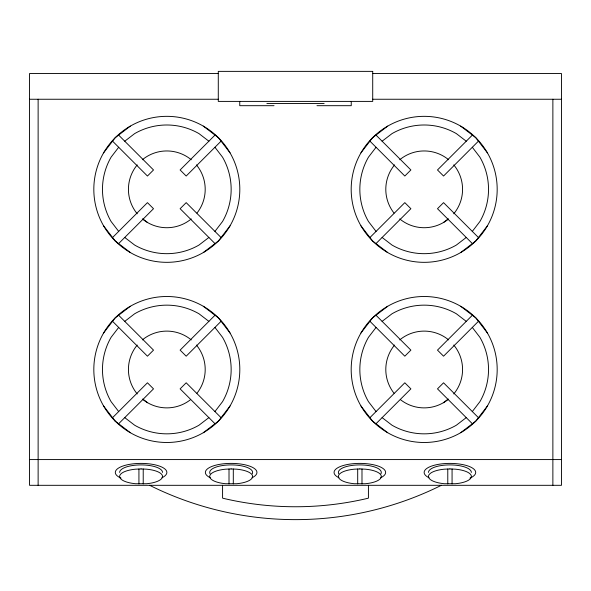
<?xml version="1.0" encoding="UTF-8"?>
<svg xmlns="http://www.w3.org/2000/svg" width="591" height="591" viewBox="0 0 591 591"><rect width="100%" height="100%" fill="white"/><g stroke="black" fill="none" stroke-linecap="round" stroke-linejoin="round"><path stroke-width="0.89" d="M103.595 152.84L115.201 137.718L130.316 126.119A72.996 72.996 0 0 1 239.813 189.334A72.996 72.996 0 0 1 130.316 252.549L115.201 240.951L103.595 225.836M118.68 147.27L111.093 157.162A64.345 64.345 0 0 0 111.093 221.507L118.68 231.399M103.595 332.999L115.201 317.877L130.316 306.278M118.68 327.429L111.093 337.321A64.345 64.345 0 0 0 111.093 401.666L118.68 411.558M214.947 231.399L222.534 221.507A64.345 64.345 0 0 0 222.534 157.162L214.947 147.27M230.032 225.836L218.434 240.951L203.311 252.549M360.968 152.84L372.566 137.718L387.689 126.119M376.053 147.27L368.466 157.162A64.345 64.345 0 0 0 368.466 221.507L376.053 231.399M214.947 411.558L222.534 401.666A64.345 64.345 0 0 0 222.534 337.321L214.947 327.429M230.032 405.995L218.434 421.11L203.311 432.708M360.968 332.999L372.566 317.877L387.689 306.278M376.053 327.429L368.466 337.321A64.345 64.345 0 0 0 368.466 401.666L376.053 411.558M472.32 231.399L479.907 221.507A64.345 64.345 0 0 0 479.907 157.162L472.32 147.27M487.405 225.836L475.799 240.951L460.685 252.549M472.32 411.558L479.907 401.666A64.345 64.345 0 0 0 479.907 337.321L472.32 327.429M487.405 405.995L475.799 421.11L460.685 432.708M112.563 237.516L147.447 202.639L153.512 208.704L118.628 243.581M214.998 135.088L180.115 169.964L186.18 176.029L221.064 141.153M112.563 417.674L147.447 382.798L153.512 388.863L118.628 423.747M214.998 315.247L180.115 350.123L186.18 356.188L221.064 321.312M369.936 237.516L404.82 202.639L410.885 208.704L376.002 243.581M472.372 135.088L437.488 169.964L443.553 176.029L478.437 141.153M369.936 417.674L404.82 382.798L410.885 388.863L376.002 423.747M472.372 315.247L437.488 350.123L443.553 356.188L478.437 321.312M124.753 141.205L134.645 133.61A64.345 64.345 0 0 1 198.982 133.61L208.882 141.205M208.882 237.464L198.982 245.058A64.345 64.345 0 0 1 134.645 245.058L124.753 237.464M124.753 321.364L134.645 313.769A64.345 64.345 0 0 1 198.982 313.769L208.882 321.364M382.118 141.205L392.018 133.61A64.345 64.345 0 0 1 456.355 133.61L466.247 141.205M443.376 222.578L447.897 219.113M208.882 417.623L198.982 425.217A64.345 64.345 0 0 1 134.645 425.217L124.753 417.623M466.247 237.464L456.355 245.058A64.345 64.345 0 0 1 392.018 245.058L382.118 237.464M382.118 321.364L392.018 313.769A64.345 64.345 0 0 1 456.355 313.769L466.247 321.364M443.376 402.737L447.897 399.272M466.247 417.623L456.355 425.217A64.345 64.345 0 0 1 392.018 425.217L382.118 417.623M218.286 73.52L29.55 73.52L29.55 485.314L561.45 485.314L561.45 73.52L372.714 73.52M29.55 99.251L218.434 99.251M372.566 99.251L561.45 99.251M266.866 103.543L324.134 103.543M274.032 105.686L239.754 105.686L239.754 101.401M316.968 105.686L351.246 105.686L351.246 101.401M29.55 459.576L561.45 459.576M460.685 126.119L475.799 137.718L487.405 152.84M460.685 306.278L475.799 317.877L487.405 332.999M387.689 252.549L372.566 240.951L360.968 225.836M203.311 126.119L218.434 137.718L230.032 152.84M143.103 219.113L147.624 222.578M387.689 432.708L372.566 421.11L360.968 405.995M203.311 306.278L218.434 317.877L230.032 332.999M143.103 399.272L147.624 402.737M130.316 432.708L115.201 421.11L103.595 405.995M376.002 135.088L410.885 169.964L404.82 176.029L369.936 141.153M478.437 237.516L443.553 202.639L437.488 208.704L472.372 243.581M376.002 315.247L410.885 350.123L404.82 356.188L369.936 321.312M478.437 417.674L443.553 382.798L437.488 388.863L472.372 423.747M118.628 135.088L153.512 169.964L147.447 176.029L112.563 141.153M221.064 237.516L186.18 202.639L180.115 208.704L214.998 243.581M118.628 315.247L153.512 350.123L147.447 356.188L112.563 321.312M221.064 417.674L186.18 382.798L180.115 388.863L214.998 423.747M552.873 99.251L552.873 485.314M452.071 469.025L452.071 483.889M447.779 469.025L447.779 483.889M368.422 485.314L368.422 498.132L367.462 498.398A314.198 314.198 0 0 1 223.538 498.398L222.578 498.132L222.578 485.314M361.988 469.025L361.988 483.889M357.695 469.025L357.695 483.889M233.305 469.025L233.305 483.889M229.013 469.025L229.013 483.889M143.221 469.025L143.221 483.889M138.929 469.025L138.929 483.889M38.127 99.251L38.127 485.314M210.3 477.764A25.775 9.05 0 0 1 213.912 465.715A25.775 9.05 0 0 1 248.405 465.715A25.775 9.05 0 0 1 252.01 477.764M121.052 478.141A25.775 9.05 0 0 1 123.172 465.937A25.775 9.05 0 0 1 157.982 465.612A25.775 9.05 0 0 1 161.934 477.764M429.066 477.764A25.775 9.05 0 0 1 433.018 465.612A25.775 9.05 0 0 1 467.828 465.937A25.775 9.05 0 0 1 469.948 478.141M338.99 477.764A25.775 9.05 0 0 1 342.595 465.715A25.775 9.05 0 0 1 377.088 465.715A25.775 9.05 0 0 1 380.7 477.764M441.344 485.314A327.074 327.074 0 0 1 149.656 485.314M338.724 473.753A21.446 7.528 0 0 1 359.845 464.91A21.446 7.528 0 0 1 380.966 473.753M453.777 345.048A38.385 38.385 0 0 1 453.777 393.938M448.628 399.088A38.385 38.385 0 0 1 400.454 399.664M394.012 393.222A38.385 38.385 0 0 1 394.589 345.048M399.745 339.899A38.385 38.385 0 0 1 448.628 339.899M453.777 164.889A38.385 38.385 0 0 1 453.777 213.779M448.628 218.929A38.385 38.385 0 0 1 399.745 218.929M394.012 213.063A38.385 38.385 0 0 1 394.589 164.889M399.745 159.74A38.385 38.385 0 0 1 448.628 159.74M428.475 472.445A21.446 7.528 0 0 1 449.921 464.91A21.446 7.528 0 0 1 471.367 472.445M210.034 473.753A21.446 7.528 0 0 1 231.155 464.91A21.446 7.528 0 0 1 252.276 473.753M196.411 345.048A38.385 38.385 0 0 1 196.988 393.222M190.546 399.664A38.385 38.385 0 0 1 142.372 399.088M137.223 393.938A38.385 38.385 0 0 1 137.223 345.048M142.372 339.899A38.385 38.385 0 0 1 191.255 339.899M119.633 472.445A21.446 7.528 0 0 1 141.079 464.91A21.446 7.528 0 0 1 162.525 472.445M196.411 164.889A38.385 38.385 0 0 1 196.988 213.063M191.255 218.929A38.385 38.385 0 0 1 142.372 218.929M137.223 213.779A38.385 38.385 0 0 1 137.223 164.889M142.372 159.74A38.385 38.385 0 0 1 191.255 159.74M130.316 252.549A72.996 72.996 0 0 1 130.316 126.119M141.079 468.929L135.524 469.188A21.446 7.528 0 0 0 119.633 476.457A21.446 7.528 0 0 0 135.524 483.733L146.627 483.733A21.446 7.528 0 0 0 162.525 476.457A21.446 7.528 0 0 0 146.627 469.188L141.079 468.929M231.155 468.929L225.607 469.188A21.446 7.528 0 0 0 209.709 476.457A21.446 7.528 0 0 0 225.607 483.733L236.71 483.733A21.446 7.528 0 0 0 252.608 476.457A21.446 7.528 0 0 0 236.71 469.188L231.155 468.929M359.845 468.929L354.29 469.188A21.446 7.528 0 0 0 338.392 476.457A21.446 7.528 0 0 0 354.29 483.733L365.393 483.733A21.446 7.528 0 0 0 381.291 476.457A21.446 7.528 0 0 0 365.393 469.188L359.845 468.929M449.921 468.929L444.373 469.188A21.446 7.528 0 0 0 428.475 476.457A21.446 7.528 0 0 0 444.373 483.733L455.476 483.733A21.446 7.528 0 0 0 471.367 476.457A21.446 7.528 0 0 0 455.476 469.188L449.921 468.929M372.714 71.371L218.286 71.371L218.286 101.401L372.714 101.401L372.714 71.371M372.566 421.11A72.996 72.996 0 0 0 494.697 388.39A72.996 72.996 0 0 0 405.293 298.987A72.996 72.996 0 0 0 372.566 421.11M115.201 421.11A72.996 72.996 0 0 0 237.323 388.39A72.996 72.996 0 0 0 147.92 298.987A72.996 72.996 0 0 0 115.201 421.11M372.566 240.951A72.996 72.996 0 0 0 494.697 208.224A72.996 72.996 0 0 0 405.293 118.828A72.996 72.996 0 0 0 372.566 240.951"/></g></svg>
